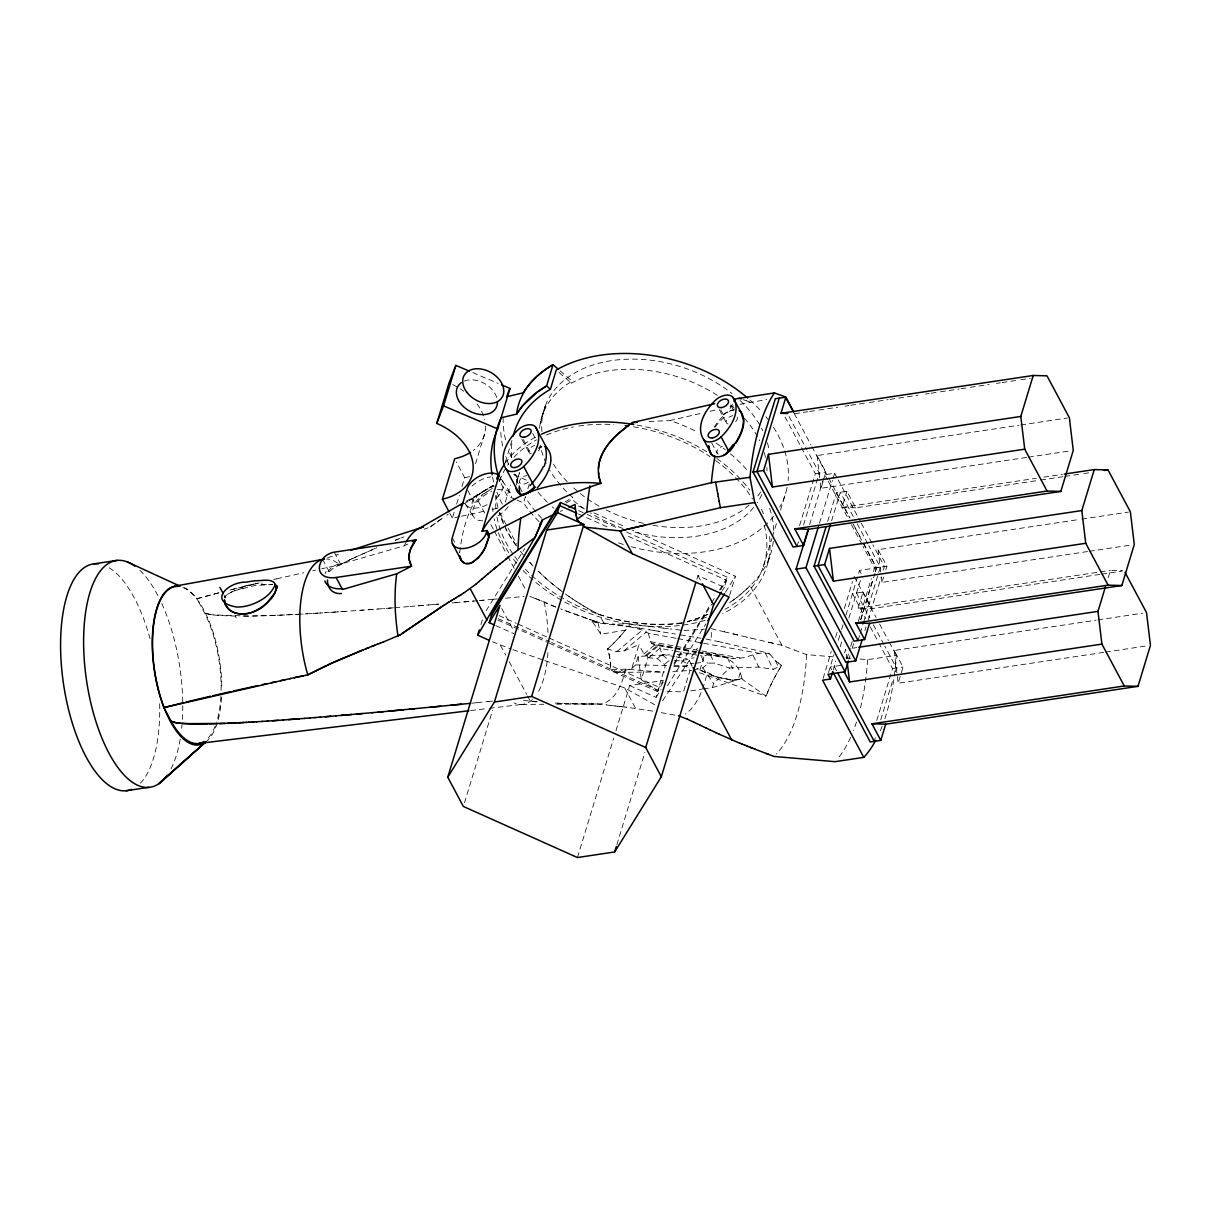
<?xml version="1.0" encoding="UTF-8"?>
<svg xmlns="http://www.w3.org/2000/svg" width="1211" height="1211" viewBox="0 0 1211 1211"><rect width="100%" height="100%" fill="white"/><g stroke="black" fill="none" stroke-linecap="round" stroke-linejoin="round"><path stroke-width="0.75" stroke-dasharray="5 3.75" d="M459.771 552.625L459.832 551.913A132.075 54.298 81.5 0 1 474.303 502.686L467.037 489.077M543.103 413.223L540.242 423.184L545.222 406.109L542.119 416.024M459.711 516.582L452.354 518.202L454.488 511.163M456.638 504.124L459.302 495.329M461.981 486.534L464.646 477.74L456.38 461.875M475.514 463.798L484.612 433.886M505.275 502.156L510.436 485.172M480.918 624.558L483.068 617.489M539.062 521.653A144.185 99.423 16.9 0 1 523.53 502.974L525.695 495.889M527.845 488.82L529.994 481.736M717.396 395.376A116.801 80.547 16.9 0 0 571.456 383.221L572.076 381.193L559.845 370.596M464.479 802.848L492.514 710.524M566.158 502.959L572.182 499.492L572.788 497.479A116.801 80.547 16.9 0 1 549.658 470.004M615.99 672.453L631.703 668.654L638.969 644.721L624.013 650.837L616.702 651.685L607.544 649.02A68.331 48.319 34.6 0 1 610.435 669.789L615.99 672.453L664.551 671.878M631.703 668.654L635.578 664.915L638.152 656.423L669.759 654.818M577.45 857.539L613.735 738.059M615.945 730.808L629.69 685.562L663.189 680.537M648.036 657.618L657.27 658.648L664.476 664.461L665.157 666.565L657.77 690.875L641.33 679.674L648.036 657.618L646.916 655.499L643.904 654.016L638.969 644.721M629.69 685.562L656.105 697.385L659.178 687.273L663.144 680.885M696.855 579.161L697.945 575.543L724.375 587.365L727.448 577.253L626.526 532.068M616.868 844.718L644.918 752.379M699.913 670.016L705.074 653.017A29.2 20.133 16.9 0 1 740.299 672.62L742.116 679.144L731.853 680.022L717.018 677.025A17.605 3.043 19.2 0 1 709.434 674.376L696.885 668.381M729.612 595.343L735.425 576.239L631.96 529.918M703.364 688.968L712.401 687.606L713.627 683.579L729.552 668.003L758.707 667.064L773.102 669.365L781.564 665.505L778.522 663.113M763.263 566.824L771.876 538.532M772.421 536.761L776.72 522.607M780.49 510.225L785.863 492.544M740.299 672.62L738.105 679.855A56.054 9.688 19.3 0 1 734.244 680.143M799.593 525.559L815.351 473.683L785.106 417.053M797.02 546.433L798.654 541.075M803.544 524.968L819.302 473.092L807.737 451.431M809.629 524.605L823.692 478.3M1026.55 457.44L820.967 488.29L825.887 472.108L817.047 455.563L1018.89 425.273M819.499 523.122L832.487 480.373M833.017 478.602L834.651 473.259L824.767 474.742L827.446 479.723M827.658 521.457L836.347 492.832L846.883 491.257L855.708 507.803L1038.871 480.313M831.594 520.866L840.298 492.241L853.634 517.233M855.708 507.803L841.963 507.439L846.883 491.257M823.117 678.417L831.276 651.533M835.635 637.213L837.27 631.839M844.339 608.543L852.499 581.674M828.506 672.514L833.94 654.606M838.3 640.271L841.024 631.325M841.569 629.523L843.265 624.059M845.914 615.203L859.522 570.411L886.906 566.218L878.066 549.673L1079.909 519.383M833.198 670.061L835.802 661.039M840.267 646.78L841.781 641.361M848.85 618.11L860.4 580.493M844.582 652.835L845.672 649.232L846.761 658.33M1099.876 574.408L871.875 608.618L858.115 608.255L863.034 592.073L852.499 593.647L865.85 618.639M846.958 658.769L850.198 648.082M850.743 646.311L852.362 640.967M858.311 621.364L871.299 578.631M873.464 571.501L874.539 567.944L862.989 546.312M860.612 619.669L873.116 578.525M875.281 571.365L876.37 567.792L853.24 524.484M848.881 659.208L849.971 655.62M852.15 648.46L853.77 643.086M860.854 619.79L874.993 573.227M875.538 571.425L876.628 567.853L862.444 541.272M858.039 640.543L859.674 635.185M860.219 633.383L862.928 624.452M863.473 622.651L880.321 567.202L868.756 545.54M864.942 630.568L866.016 627.01M868.181 619.896L881.169 577.147M883.334 570.018L884.408 566.46L872.859 544.829M1087.569 551.55L881.986 582.4L883.621 576.996M885.801 569.806L886.906 566.218M876.779 720.484L892.537 668.608L879.186 643.631M874.206 741.359L875.281 737.787M880.715 719.894L893.218 678.75M895.398 671.59L896.473 668.018L884.923 646.371M1103.721 652.366L898.138 683.216L903.058 667.034L894.233 650.489L1096.076 620.199M1108.262 577.526L1110.426 570.396L1122.461 570.714M499.31 481.721L501.505 474.53M505.35 461.966L511.95 440.41M767.971 562.585L770.135 555.516M781.564 665.505L780.384 667.443A166.24 85.739 -38.1 0 0 766.033 696.219A167.3 86.284 -38.1 0 1 781.625 665.505M486.126 610.753L524.726 548.522M674.012 663.356L710.63 604.35M711.614 602.76L714.581 597.977M719.531 590.014L727.448 577.253M663.204 682.338L658.254 690.3L551.565 642.541M674.088 664.794L711.69 604.198M720.59 589.848L726.524 580.281L624.997 534.838M656.105 697.385L661.024 689.468M722.407 590.529L724.375 587.365M667.412 685.85L705.846 623.892M725.556 592.118L735.425 576.239M662.644 700.715L697.415 648.127M675.935 638.273L648.309 633.277L642.36 630.068L629.478 626.617L625.3 630.144A139.87 132.65 -54.3 0 1 607.498 648.975A140.128 132.892 -54.3 0 0 625.345 630.174L600.777 634.276A98.575 69.723 34.6 0 0 592.058 621.379L614.507 624.437M616.702 651.685L642.36 630.068M624.013 650.837L646.568 631.824M643.904 654.016L654.757 644.873L696.325 652.547M645.614 655.408L657.8 645.145L672.907 647.703M646.916 655.499L658.754 645.539L659.541 645.887L662.023 654.651L669.183 660.495L664.476 664.461M649.217 657.255L659.738 648.369L672.695 650.716M657.27 658.648L662.023 654.651M673.846 666.489L686.016 666.383L688.802 664.022L693.918 663.401M693.6 669.91L702.804 667.882L708.42 663.144L714.339 663.113L729.552 668.003M481.176 495.602L481.433 495.39A16.999 3.618 -34.4 0 1 484.052 493.407L484.158 493.331M435.339 523.213L430.117 527.042L424.228 529.207M438.034 521.29L443.529 517.445M441.152 519.08L430.117 527.042A102.118 41.976 81.5 0 0 426.756 526.724M769.969 654.228C758.525 649.626 745.931 659.995 733.639 658.284C722.785 658.799 711.992 651.942 701.502 656.665L704.151 662.16L708.42 663.144M446.798 515.205L448.206 514.236M479.374 494.012L481.917 492.347M480.676 493.149L466.78 502.096M464.07 503.821L468.445 501.036M481.811 492.423L488.23 488.457M469.913 500.113L471.397 499.189M483.038 491.636L489.516 487.7M472.865 498.266L475.817 496.419L484.672 513.025M489.395 487.761L490.818 486.943M466.114 501.293L492.771 485.883M490.712 487.004L493.422 485.46M564.931 501.99L572.788 497.479M492.029 486.247L493.346 485.49M334.221 552.171L340.594 564.114L404.277 545.828L408.652 543.603M350.191 559.603L339.776 564.841L321.702 568.761M352.901 558.316L339.776 564.841A85.103 34.983 81.5 0 0 326.516 558.982M351.826 558.831L376.803 547.75M560.375 511.375L562.525 510.361M354.551 557.544L375.274 548.386M395.119 540.303L401.053 537.987M395.316 540.242L398.177 539.107M400.902 538.047L403.944 536.867M234.238 590.771L255.188 585.413L272.611 584.55A19.376 10.96 -31.5 0 0 271.067 584.308M674.406 660.646L681.384 660.828L694.16 657.724M327.666 557.771L338.429 554.305M712.401 687.606L742.388 678.266M243.108 587.94L232.24 591.573L225.806 595.524A3.996 2.407 -27 0 0 224.974 596.887L224.746 597.75L226.169 595.161A18.665 10.536 -27.4 0 1 234.238 591.165M218.555 592.906L196.939 598.703A80.531 33.106 81.5 0 0 184.375 587.668M218.873 592.83L196.939 598.703L204.402 612.675A78.564 32.303 81.5 0 1 221.113 690.997M229.923 590.029L256.611 583.535M232.103 589.469L259.124 582.945M681.324 623.241L680.279 623.498A141.975 97.909 16.9 0 1 599.294 614.613A141.732 79.305 31.8 0 1 568.156 595.857M700.109 413.587L670.122 420.505A141.975 97.909 16.9 0 1 697.506 432.145M710.1 411.286L715.095 410.12M730.097 406.669L733.427 405.897M740.088 404.368L766.76 399.554M273.731 579.539L276.729 578.843M276.714 578.843L303.689 572.742M312.695 570.744L315.708 570.078M464.646 477.74L470.171 476.529M461.542 516.189L485.444 510.951M492.801 509.331L498.311 508.136M794.688 413.693L807.767 411.725M809.644 411.452L817.122 410.317M818.984 410.045L837.679 407.244M845.157 406.124L848.881 405.549M850.758 405.276L867.576 402.748M869.453 402.476L888.132 399.66M890.009 399.388L918.044 395.18M925.522 394.059L929.246 393.499M931.123 393.212L938.601 392.092M940.463 391.819L959.157 389.003M961.019 388.731L968.497 387.611M970.374 387.323L989.054 384.523M996.532 383.403L1000.271 382.843M1002.148 382.555L1018.966 380.042M1020.828 379.754L1030.183 378.347M1020.767 425L1067.481 417.977M815.351 473.683L825.887 472.108M1028.411 457.168L1069.54 450.992M841.963 507.439L1036.328 478.269M1043.806 477.149L1062.501 474.349M1040.733 480.025L1063.167 476.665M1065.029 476.392L1081.847 473.864M1083.724 473.577L1089.325 472.744M1081.786 519.095L1128.501 512.086M874.539 567.944L884.408 566.46M1089.431 551.277L1130.559 545.101M858.115 608.255L1110.426 570.396M1101.753 574.12L1122.309 571.032M853.149 648.112L856.888 647.552M1097.938 619.926L1142.79 613.19M860.007 659.026L867.621 659.647L896.337 655.333A200.738 82.515 81.5 0 1 883.863 721.68M840.752 665.414L830.231 667.004L832.002 670.334M690.709 690.86L701.563 689.226M892.537 668.608L903.058 667.034M1105.598 652.093L1146.711 645.917M695.614 663.204L704.151 662.16M470.625 710.569L487.549 708.526M489.32 708.314L522.985 704.272M487.533 701.623L492.741 701.093M477.119 702.668L487.957 701.578M471.912 703.182L477.603 702.622M261.364 584.61L271.022 584.368M505.623 598.173L524.121 596.463M493.937 599.233L497.282 598.93M479.238 600.565L496.056 599.051M477.543 600.717L453.822 602.806M480.57 600.444L483.916 600.141M463.858 601.928L473.879 601.034M452.036 602.957L458.863 602.367M433.735 604.516L438.76 604.092M428.164 604.985L438.397 604.122M417.977 605.833L428.709 604.94M423.683 605.364L407.819 606.666M408.591 606.605L377.756 609.027M393.499 607.801L383.418 608.588M367.932 609.769L378.377 608.982M373.336 609.36L337.718 611.903M360.727 610.299L363.255 610.102M340.518 611.706L345.574 611.373M684.048 630.568L704.499 629.16M337.99 611.888L302.493 614.068M335.462 612.055L325.335 612.705M320.264 613.023L322.792 612.872M317.721 613.175L310.107 613.629M305.021 613.916L307.564 613.78M672.922 671.409L691.769 670.394M301.721 614.098L286.704 614.87M299.95 614.204L276.486 615.309M677.191 654.44L695.78 653.486M284.661 614.961L268.812 615.612M660.373 672.105L625.739 669.093L610.344 669.759A68.255 48.273 34.6 0 0 607.483 649.02M274.458 615.4L250.844 616.066M266.783 615.672L251.373 616.051M649.701 626.435L629.099 623.786L612.403 624.149M248.8 616.096L212.909 614.855A38.979 26.793 17.2 0 1 209.412 614.28L208.913 614.174M248.255 616.096L239.611 616.142M597.341 704L606.242 704.878M625.739 669.093A99.09 40.735 81.5 0 1 599.536 703.969L577.677 703.939M521.956 704.378L543.83 704.272M556.591 704.212L599.536 703.969M592.966 704.03L588.591 704.03M655.181 645.145L657.8 645.145M586.412 704.03L553.745 703.046M235.857 616.127L219.509 615.521M635.578 664.915L666.716 665.475M674.043 665.611L692.359 665.959M575.497 703.894L568.958 703.727M733.654 680.113L732.458 680.067M564.598 703.576L566.778 703.652M666.943 691.254L683.473 691.95L689.922 670.712L686.016 666.383M562.434 703.485L555.91 703.167M537.215 701.684L523.334 700.488M833.319 656.846L806.632 654.636L794.234 649.974M846.02 657.891L851.106 658.3M218.858 615.476L218.192 615.415A86.541 59.475 17.2 0 1 214.892 615.097L214.241 615.021A45.473 31.274 17.3 0 1 210.623 614.492A27.747 19.058 17.2 0 1 208.05 613.977L204.402 612.675A13.684 9.4 17.2 0 0 208.913 614.113M652.638 711.114L626.299 707.179M624.028 706.952L626.42 707.194M624.165 706.967L619.517 706.467M621.924 706.724L617.277 706.225M615.037 705.968L617.443 706.24M592.073 621.379L598.067 623.014L629.478 626.617M680.597 630.159L670.258 628.933M615.203 705.983L608.361 705.15M663.386 628.115L670.319 628.948M663.446 628.115L649.641 626.42M610.722 705.453L606.151 704.878M639.469 628.115L614.492 624.437M706.013 639.045L718.38 641.558M680.37 634.882L700.927 638.227M654.636 630.643L675.344 634.049M639.317 628.1L649.732 629.826M649.505 629.796L659.98 631.521M661.236 712.658L675.587 715.217M677.766 638.606L758.797 653.259M648.309 633.277L650.564 641.709L674.315 645.993M676.132 646.326L740.057 657.891M650.564 641.709L651.745 643.48L696.416 651.563M698.278 651.896L733.639 658.284M674.724 648.036L696.476 651.972M698.293 652.305L714.611 655.257M698.157 652.88L723.164 657.437M674.557 651.064L702.335 656.09M662.008 654.318L674.406 656.559M676.177 656.877L686.804 658.799M725.51 643.208L769.197 653.289M773.118 643.268L746.581 637.077M768.652 642.224L781.912 645.312L794.265 649.989M718.29 641.527L725.631 643.238M733.079 633.883L750.865 638.076M724.284 631.794L737.756 634.988M724.526 631.854L711.311 628.691M592.542 620.486L597.613 622.136L562.04 609.451M589.167 619.351L590.862 619.926M699.383 672.726L766.109 696.204L742.116 679.144M587.486 618.776L563.993 610.223M492.377 641.754L511.163 649.051M512.934 649.656L543.088 659.98M544.859 660.585L624.664 687.909L655.287 705.044M746.581 400.856L750.093 402.067M743.115 399.66L746.627 400.871M555.804 606.908L537.533 599.4M541.332 600.823L542.286 601.171M540.197 600.399L529.949 596.402M536.337 598.945L532.598 597.477M560.663 608.906L562.328 609.557M472.774 372.61L498.16 383.418M681.384 660.828L688.802 664.022M513.661 474.545L528.359 481.009M515.371 499.386L507.212 495.799A156.219 107.718 16.9 0 1 499.749 479.541M517.006 500.098L523.53 502.974M578.51 505.986L583.687 508.302M594.026 512.934L625.073 526.83M578.631 510.633L585.473 513.691M587.184 514.448L617.973 528.238M578.54 514.039L607.786 527.133M499.144 615.627L516.355 623.332M518.081 624.089L547.327 637.198M549.052 637.97L659.178 687.273M498.236 618.654L549.855 641.769M497.857 620.077L547.584 642.345M549.294 643.117L660.767 693.025M495.799 625.618L513.964 633.747M651.745 643.48L654.757 644.873M778.537 663.113L775.888 661.009M769.954 654.228L775.888 661.009M559.013 372.428L571.456 383.221M516.053 545.253L507.015 531.235L499.477 512.662M702.804 667.882L713.627 683.579M502.58 481.009L510.754 493.694M465.221 503.806L473.395 516.491M834.651 473.259L837.316 478.254M838.194 479.919L860.415 521.517M861.309 523.182L871.965 543.164M857.191 523.894L867.863 543.875M794.159 413.39L811.007 444.937M811.885 446.602L827.855 476.498M828.733 478.163L850.016 518.02M853.573 524.666L861.551 539.606M836.347 492.832L849.683 517.824M828.324 481.388L847.882 518.005M851.439 524.666L862.096 544.647M789.057 416.463L806.844 449.765M859.522 570.411L861.188 573.545M863.034 592.073L871.875 608.618M854.133 576.3L876.113 617.474M879.625 624.059L888.42 640.513M889.298 642.163L896.337 655.333M856.449 593.057L869.801 618.049M873.358 624.709L884.03 644.691M870.3 626.965L878.293 641.966M730.975 405.382L733.624 410.347M720.757 409.923L723.361 414.813M719.304 409.56L726.373 422.79M834.182 666.398L836.846 671.409M711.856 443.226L717.154 453.141M781.912 645.312L750.048 585.624A141.975 97.909 16.9 0 0 773.36 541.135M697.945 575.543L701.426 582.037M689.498 660.888L692.132 665.838M532.658 433.356L536.201 439.971M523.364 439.608L531.235 454.337M521.88 439.184L528.95 452.414M603.517 622.545L599.294 614.613A141.626 79.26 31.8 0 1 537.412 570.351M515.311 474.5L519.731 482.765M624.664 687.909L635.412 708.041M499.81 512.631L516.613 544.117M490.879 524.635L493.543 529.616M494.421 531.281L506.834 554.517M507.727 556.182L514.811 569.458M518.353 576.103L525.453 589.379M501.732 608.497L513.01 629.614M452.263 537.745L454.791 542.467M500.521 645.418L505.759 655.196M509.241 661.721L526.649 694.342M527.527 695.977L530.13 700.866M322.535 559.225L329.165 571.637A23.145 15.91 -49 0 0 328.544 573.847M223.868 594.813L225.534 597.931M235.146 615.945L236.16 617.852M449.871 513.449L452.354 518.202M775.509 660.706L778.718 667.397M765.201 652.865L773.102 669.365M753.181 655.529L758.707 667.064M727.402 657.679L732.594 668.487M710.463 655.015L714.339 663.113M598.067 623.014L600.777 634.276M638.152 656.423L641.33 679.674M894.233 650.489L898.138 683.216M878.066 549.673L881.108 575.119M881.336 576.951L881.986 582.4M817.047 455.563L820.089 481.024M820.316 482.841L820.967 488.29M629.099 623.786A99.09 40.735 81.5 0 1 629.205 626.405M536.503 701.941A259.699 195.259 4.4 0 1 530.085 701.199M532.371 699.595A87.949 36.163 81.5 0 1 514.009 702.88M544.193 601.852A87.949 36.163 81.5 0 1 548.008 632.52M547.932 652.638A87.949 36.163 81.5 0 1 536.715 694.448M555.667 607.12A226.639 127.064 31.8 0 1 544.148 602.109M711.311 632.46A123.991 50.968 81.5 0 1 711.129 639.877M706.452 675.874A123.991 50.968 81.5 0 1 685.365 714.036M806.632 654.636A183.572 75.46 81.5 0 1 776.402 754.044M497.963 507.53A138.902 77.746 31.8 0 1 495.904 495.329M533.143 566.006A141.626 79.26 31.8 0 1 528.132 560.557M523.47 555.107A141.626 79.26 31.8 0 1 520.003 550.763A141.732 79.305 31.8 0 0 521.88 553.109M560.239 590.075A141.732 79.305 31.8 0 1 538.395 571.274M531.841 564.598A141.732 79.305 31.8 0 1 529.752 562.343M729.945 602.336A145.789 109.414 4.4 0 0 750.063 585.64A145.744 109.384 4.4 0 1 729.855 602.412M707.814 614.34A145.789 109.414 4.4 0 1 688.045 621.425M682.883 622.832A145.789 109.414 4.4 0 1 680.264 623.483M404.277 545.828A102.118 41.976 81.5 0 1 406.487 541.453M459.484 552.488A19.225 12.897 -52.3 0 1 459.529 552.004M472.169 503.852A18.059 5.783 -29.7 0 1 478.527 494.693A18.059 5.783 -29.7 0 1 494.376 486.095M475.378 502.232A18.619 4.617 -33.7 0 1 482.25 495.677M328.03 571.683A11.61 6.388 -28.7 0 1 340.806 563.615M329.437 571.622A11.61 4.632 -30.4 0 1 340.291 564.795M325.093 573.726A23.115 14.547 -22.3 0 1 326.122 571.456M139.795 570.245A114.606 47.108 81.5 0 1 158.868 597.432M161.79 603.547A114.606 47.108 81.5 0 1 181.559 729.325M180.182 739.21A114.606 47.108 81.5 0 1 171.023 768.834M109.141 567.792A114.606 47.108 81.5 0 1 150.043 638.621M159.67 703.636A114.606 47.108 81.5 0 1 140.491 783.154M182.967 587.532A80.047 32.909 81.5 0 1 221.78 689.089M221.522 697.415A80.047 32.909 81.5 0 1 207.323 740.678M220.917 696.234A78.564 32.303 81.5 0 1 216.602 722.165M215.21 726.116A78.564 32.303 81.5 0 1 206.052 740.072M516.537 485.036A47.365 18.77 -48.1 0 1 519.655 472.668A47.35 19.24 -48.8 0 0 516.673 484.96M538.607 448.237A12.292 5.601 -46.5 0 1 541.892 446.738M769.56 536.624A141.975 97.909 16.9 0 1 722.634 613.614M705.044 620.365A141.975 97.909 16.9 0 1 522.047 569.382M516.673 563.282A141.975 97.909 16.9 0 1 512.737 558.271M508.771 552.64A141.975 97.909 16.9 0 1 494.133 518.747M492.968 511.496A141.975 97.909 16.9 0 1 492.635 507.787M505.275 463.056A141.975 97.909 16.9 0 1 536.624 436.581M637.077 425.091A141.975 97.909 16.9 0 1 707.179 452.006M716.897 458.5A141.975 97.909 16.9 0 1 749.851 490.304M761.431 509.316A141.975 97.909 16.9 0 1 764.005 515.205M764.217 525.286A138.69 95.639 16.9 0 1 724.935 609.315M706.391 617.186A138.69 95.639 16.9 0 1 687.364 621.909M681.899 622.757A138.69 95.639 16.9 0 1 523.576 567.263M517.884 560.587A138.69 95.639 16.9 0 1 496.919 516.87M495.889 508.787A138.69 95.639 16.9 0 1 496.132 495.829M499.659 480.737A138.69 95.639 16.9 0 1 508.787 463.646M514.024 457.258A138.69 95.639 16.9 0 1 536.503 439.85M546.464 435.006A138.69 95.639 16.9 0 1 573.409 426.968M578.843 426.045A138.69 95.639 16.9 0 1 613.81 424.592M633.565 426.802A138.69 95.639 16.9 0 1 710.07 456.668M715.595 460.513A138.69 95.639 16.9 0 1 752.606 499.099M538.759 448.04A12.246 6.07 -42.2 0 1 541.847 446.92M732.383 404.171A200.738 82.515 81.5 0 0 728.613 411.468A11.641 5.571 -22.7 0 1 734.29 410.151M723.134 414.737A11.565 5.601 -27.2 0 1 728.553 411.286A11.641 5.767 -25.8 0 1 734.275 409.757M723.557 414.858A11.58 5.238 -27.7 0 1 728.659 411.649M714.233 427.18A50.801 32.954 -25.1 0 1 724.148 415.222M715.02 427.195A50.786 30.32 -22.5 0 1 725.707 416.039M867.621 659.647A200.738 82.515 81.5 0 1 859.992 709.888M856.525 721.953A200.738 82.515 81.5 0 1 853.513 730.43M850.637 737.317A200.738 82.515 81.5 0 1 838.496 757.723M882.213 726.116A200.738 82.515 81.5 0 1 879.337 733.018M516.431 546.01A141.975 97.909 16.9 0 1 505.714 528.723M503.352 523.667A141.975 97.909 16.9 0 1 499.643 513.509M716.064 443.105A141.975 97.909 16.9 0 1 725.344 449.781M730.354 453.807A141.975 97.909 16.9 0 1 747.581 470.625M769.681 508.363A141.975 97.909 16.9 0 1 773.799 533.869M707.754 614.371A145.744 109.384 4.4 0 1 687.273 621.652M649.081 421.519A146.349 30.986 -5.9 0 1 669.88 420.686M787.105 487.352A138.69 95.639 16.9 0 1 779.763 507.152M773.587 516.325A138.69 95.639 16.9 0 1 631.309 546.782M623.332 544.45A138.69 95.639 16.9 0 1 617.005 542.361M749.927 400.024A138.69 95.639 16.9 0 1 761.583 411.664M765.852 416.69A138.69 95.639 16.9 0 1 767.956 419.384M773.511 427.316A138.69 95.639 16.9 0 1 788.089 480.525M541.711 518.293A138.69 95.639 16.9 0 1 525.423 497.509M522.047 491.681A138.69 95.639 16.9 0 1 514.66 473.91M511.587 457.501A138.69 95.639 16.9 0 1 512.147 441.621M488.154 490.97A18.437 2.301 -33.7 0 1 492.832 488.139M486.701 492.09A17.423 2.467 -34.2 0 1 488.018 491.212M484.476 493.467A16.909 2.8 -34.5 0 1 486.671 491.954M244.334 586.094A79.835 41.007 -26.5 0 1 262.257 583.066M705.105 672.393A26.748 4.496 19.5 0 1 700.412 670.092M711.326 674.164A20.315 2.634 20.6 0 1 707.269 672.468M711.22 674.875A17.287 2.982 19.2 0 1 710.297 674.527M712.598 675.39A14.396 2.301 19.3 0 1 711.387 674.951M712.477 675.602A19.421 3.512 19.2 0 0 713.506 675.965A18.332 3.103 19.2 0 0 716.685 676.858M717.351 677.146A16.364 3.043 19.4 0 1 716.761 676.979M722.604 678.372A20.148 3.27 19 0 1 717.154 676.904M728.235 679.265A26.869 4.329 18.8 0 1 722.15 678.069M732.655 680.158A37.632 6.539 19.3 0 1 729.37 679.855M528.374 482.069A6.131 3.663 -28.1 0 1 519.504 482.19A6.131 3.663 -28.1 0 1 526.906 475.545M539.652 446.465A6.131 3.663 -28.1 0 1 537.245 451.991M531.326 453.792A6.131 3.663 -28.1 0 1 528.919 450.023A6.131 3.663 -28.1 0 1 534.596 445.481M737.211 417.084A6.131 3.663 -28.1 0 1 735.652 421.534M728.083 424.032A6.131 3.663 -28.1 0 1 726.645 419.763A6.131 3.663 -28.1 0 1 732.852 415.661M718.274 454.17A6.131 3.663 -28.1 0 1 717.321 450.325A6.131 3.663 -28.1 0 1 722.256 446.375M497.373 489.774A21.904 12.307 -32.8 0 1 511.632 496.904M508.196 506.622A21.904 12.307 -32.8 0 1 496.677 516.688M482.795 520.836A21.904 12.307 -32.8 0 1 473.047 509.256A21.904 12.307 -32.8 0 1 491.711 491.469M464.282 381.041A21.904 15.667 29.7 0 1 497.01 398.51M485.475 426.136A58.4 40.266 16.9 0 1 473.289 450.431M452.672 384.568A58.4 40.266 16.9 0 1 463.692 391.153M476.952 403.899A58.4 40.266 16.9 0 1 484.703 419.96M502.247 503.988A156.219 107.718 16.9 0 1 496.919 492.135M493.694 482.039A156.219 107.718 16.9 0 1 492.453 476.634M500.612 478.723A21.904 12.307 -32.8 0 1 493.8 500.431M487.11 504.745A21.904 12.307 -32.8 0 1 464.721 502.626M472.033 486.08A21.904 12.307 -32.8 0 1 490.561 476.862M511.678 457.622A156.219 107.718 16.9 0 1 508.665 450.189M505.562 439.881A156.219 107.718 16.9 0 1 503.17 418.461M508.787 464.752A156.219 107.718 16.9 0 1 505.547 456.411M502.656 446.057A156.219 107.718 16.9 0 1 500.703 429.466M553.942 508.317A144.185 99.423 16.9 0 1 552.201 506.773M547.433 502.323A144.185 99.423 16.9 0 1 537.896 492.105M761.795 494.633A116.801 80.547 16.9 0 1 757.253 502.671M753.651 507.47A116.801 80.547 16.9 0 1 631.733 531.22M622.969 528.435A116.801 80.547 16.9 0 1 590.302 512.874M584.413 508.998A116.801 80.547 16.9 0 1 572.182 499.492M730.596 405.034A116.801 80.547 16.9 0 1 734.335 408.228M744.387 418.249A116.801 80.547 16.9 0 1 759.645 440.713M764.247 452.566A116.801 80.547 16.9 0 1 765.488 457.38M766.881 467.613A116.801 80.547 16.9 0 1 766.972 470.928M546.206 463.419A116.801 80.547 16.9 0 1 540.273 445.239M539.516 428.285A116.801 80.547 16.9 0 1 572.076 381.193M760.75 491.923A116.801 80.547 16.9 0 1 756.527 497.6M749.125 505.108A116.801 80.547 16.9 0 1 652.835 525.241M643.435 523.334A116.801 80.547 16.9 0 1 606.166 509.922M599.021 506.122A116.801 80.547 16.9 0 1 571.592 486.065M567.232 481.751A116.801 80.547 16.9 0 1 551.383 460.619M541.953 431.585A116.801 80.547 16.9 0 1 605.727 361.665A116.801 80.547 16.9 0 1 732.004 393.56M740.072 400.553A116.801 80.547 16.9 0 1 762.703 430.571M767.426 442.832A116.801 80.547 16.9 0 1 769.242 450.916"/><path stroke-width="1.5" d="M623.559 429.239C607.195 441.379 592.255 462.299 600.913 483.371A141.975 97.909 16.9 0 0 482.175 531.266L499.129 475.439A18.982 11.323 -28.1 0 0 481.342 475.317A18.982 11.323 -28.1 0 0 467.037 489.077L452.263 537.745A18.982 11.323 -28.1 0 0 465.372 548.326A18.982 11.323 -28.1 0 0 486.489 532.613L487.11 530.539L482.175 531.266M224.459 599.929C227.259 620.153 256.142 615.733 266.284 603.517M598.476 468.566C598.764 454.685 608.104 443.15 617.852 434.174M488.639 537.896L489.138 534.308L487.11 530.539M275.2 584.444C272.611 577.814 261.531 581.023 255.778 580.705A82.666 49.288 -28.1 0 0 246.196 582.143C227.865 581.552 207.263 601.988 236.312 606.983A32.273 19.24 -28.1 0 0 250.798 604.804C260.865 601.277 271.355 594.919 275.2 584.444C279.605 595.645 262.06 608.134 252.675 612.055C243.456 615.824 229.999 614.582 225.322 604.592M600.308 481.373L600.913 483.371C561.934 495.42 525.756 516.158 489.138 534.308A145.517 59.823 81.5 0 0 488.79 536.912L485.429 547.539L478.572 557.726M488.517 538.532L483.84 550.551M274.821 592.875L277.092 587.471L275.442 585.307M449.054 511.859L442.424 499.174A58.4 40.266 16.9 0 0 473.107 465.069A58.4 40.266 16.9 0 0 436.793 423.381L449.084 382.903L455.851 365.389L469.384 371.156M436.793 423.381L443.559 405.867L455.851 365.389M442.424 499.174L454.715 458.712A58.4 40.266 16.9 0 0 470.595 452.324M492.135 474.848A156.219 107.718 16.9 0 1 497.706 428.921L509.998 388.459L501.536 384.856M513.252 436.005A138.69 95.639 16.9 0 1 550.415 389.246L556.258 370.036A138.69 95.639 16.9 0 1 747.671 398.041M489.108 640.301L477.694 635.185L479.299 629.871M494.149 624.876L489.199 622.651L492.271 612.539L560.526 502.52L575.21 509.089M721.423 592.118L713.567 604.789L661.327 776.766L614.673 851.954L577.45 857.539L463.374 806.465L447.767 777.22L500.007 605.243L489.199 622.651M447.767 777.22L494.421 702.032L546.661 530.055L557.454 512.647L560.526 502.52M494.421 702.032L531.644 696.446L583.884 524.469L557.454 512.647M661.327 776.766L645.72 747.52L695.75 582.779M614.673 851.954L616.323 846.519M785.863 397.147L780.944 413.329L1033.24 375.471L1047 375.834L1069.358 417.704L1073.264 450.431L1060.821 491.409L808.524 529.268L803.604 545.45L793.069 547.024L753.045 472.078L775.328 398.722L785.863 397.147L793.81 412.028M779.278 398.131L756.996 471.473L797.02 546.433M1060.821 491.409L1047.076 491.045L1024.718 449.175L772.406 487.034L763.581 470.489L768.501 454.307L1020.797 416.448L1033.24 375.471M862.232 639.484L855.738 660.858L845.868 662.326L796.111 569.125L808.009 529.949M855.738 660.858L805.981 567.641L818.424 526.679M1064.363 474.061L1094.26 469.58L1108.02 469.944L1130.378 511.814L1134.283 544.541L1121.84 585.519L869.543 623.377L864.624 639.559L854.088 641.134L814.064 566.173L826.023 526.815M830.519 524.439L818.015 565.582L858.039 640.543M1121.84 585.519L1108.095 585.155L1085.737 543.285L833.425 581.144L824.6 564.598L829.52 548.416L1081.817 510.558L1094.26 469.58M766.033 753.424L773.965 756.451L835.075 761.674L863.776 757.359L822.572 680.204L830.474 679.023L832.653 671.848M830.474 679.023L827.961 674.315L845.066 671.742L848.336 660.994M832.896 671.999L870.255 741.965L880.775 740.375L885.695 724.193L1138.007 686.334L1150.45 645.357L1146.529 612.63L1125.034 572.364M1138.007 686.334L1124.262 685.971L1101.904 644.101L1097.983 611.373L1105.552 586.427M497.07 478.708L497.539 477.755M477.694 635.185L534.944 537.593A116.801 15.289 -65.9 0 0 542.558 519.807L556.061 513.419M274.519 593.39L266.783 603.048M483.522 551.096L481.766 553.79M539.576 524.605L542.543 519.807A116.71 15.274 -65.9 0 1 534.929 537.593L511.814 554.532M491.348 615.582L559.618 505.562L576.814 513.267M707.814 620.713L724.572 593.708M700.382 643.344L729.083 597.084L632.278 553.73L584.746 527.148L576.951 519.458L576.451 516.582M734.653 443.453L733.699 444.861M498.342 476.347L499.129 475.439L498.326 476.377M481.388 554.305L473.198 562.116L469.096 563.675L465.554 563.584L470.61 563.282M478.163 558.15L470.988 563.145M162.955 780.278L206.264 741.389L158.656 783.82L205.507 742.161M618.654 433.447L629.448 424.713M463.283 593.345L476.165 583.99M476.059 584.08L479.072 581.477M478.905 581.613L481.978 578.964M481.796 579.13L484.9 576.481M484.703 576.648L487.851 573.999M487.639 574.181L490.803 571.516M490.591 571.713L496.767 566.612M493.558 569.246L499.765 564.159M499.583 564.311L502.777 561.737M502.61 561.859L508.832 556.893M505.668 559.421L511.875 554.471M624.452 428.527L626.435 426.968M576.951 519.458L586.73 512.071L711.372 482.705L750.003 477.285A200.738 82.515 81.5 0 1 774.374 392.924L785.288 396.784L793.266 411.725M383.372 641.951L400.205 634.852M627.48 426.166L628.464 425.439M400.039 634.973L442.469 606.166M402.007 633.504L444.77 604.713M629.432 424.713L632.505 422.518L714.672 403.687M461.149 505.698L462.602 504.76M444.18 605.076L447.086 603.275M446.556 603.593L449.387 601.837M448.933 602.109L451.718 600.399M451.325 600.641L454.034 598.961M453.716 599.157L456.365 597.538M456.108 597.704L458.697 596.115M458.5 596.236L461.043 594.692M460.891 594.783L463.389 593.284M419.127 528.435L463.313 502.898M396.724 573.787L411.543 566.173C406.351 557.635 410.075 547.024 415.948 539.909L334.221 552.171A11.686 6.963 -28.1 0 0 322.535 559.225A23.372 13.942 -28.1 0 0 336.083 577.496L342.501 589.5L396.724 573.787A102.118 41.976 81.5 0 0 398.086 636.456M412.3 541.756L415.948 539.909L410.711 548.765A37.783 22.525 -28.1 0 0 409.288 553.775L409.333 560.133L411.543 566.173L336.083 577.496M569.003 507.303L575.074 504.442L575.286 507.227M326.304 665.581L307.776 674.86L289.626 678.705M327.954 664.809L363.224 649.807M365.919 648.733L374.759 645.266M368.977 647.522L334.72 661.751L307.776 674.86A85.103 34.983 81.5 0 1 323.958 559.149M371.716 646.447L377.665 644.146M377.529 644.191L380.557 643.026M380.451 643.071L383.478 641.921M350.978 550.263L422.669 527.179M183.86 702.592L163.894 707.602A80.531 33.106 81.5 0 1 153.434 624.27A80.531 33.106 81.5 0 1 179.728 586.154M186.085 702.047L210.684 696.204M507.545 396.557L523.046 392.864A144.185 99.423 16.9 0 1 553.049 364.693L558.483 369.416M645.16 525.12L620.108 530.933L595.706 528.329M845.066 671.742L754.725 502.55L720.378 507.712L620.108 530.933L632.278 553.73M212.924 695.689L230.892 691.587M233.148 691.072L257.958 685.562M262.469 684.578L266.995 683.579M271.521 682.61L276.047 681.626M280.574 680.643L285.1 679.674M290.761 678.463L163.894 707.602L171.19 721.256A78.564 32.303 81.5 0 0 204.038 741.495M294.167 677.736L303.234 675.814M774.374 392.924L735.607 398.888A200.738 82.515 81.5 0 0 733.972 401.462M174.793 586.154L324.412 559.088M94.08 563.826L117.119 560.375M753.045 472.078L763.581 470.489M546.661 530.055L583.884 524.469M1104.281 470.504L1108.02 469.944M803.604 545.45L794.764 528.904L1047.076 491.045M814.064 566.173L824.6 564.598M796.111 569.125L805.981 567.641M864.624 639.559L855.783 623.014L1108.095 585.155M858.75 647.264L1097.983 611.373M844.294 672.029L849.592 681.96L1101.904 644.101M126.216 790.738L149.241 787.286M880.775 740.375L871.95 723.83L1124.262 685.971M199.013 743.403L468.899 710.766M470.64 703.319L388.428 711.205M451.067 705.241L461.482 704.227M430.208 707.269L440.637 706.255M409.333 709.252L414.54 708.768M403.566 709.797L371.928 712.704M377.983 712.159L383.206 711.69M372.746 712.628L341.018 715.413M357.048 714.021L362.286 713.567M351.811 714.49L335.765 715.852M336.083 715.837L325.259 716.73M330.845 716.276L320.007 717.169M314.739 717.593L320.355 717.139M309.486 718.017L315.102 717.563M304.218 718.426L309.849 717.987M304.597 718.395L288.415 719.622M299.344 718.804L283.147 720M283.541 719.97L272.581 720.742M278.273 720.348L267.298 721.09M262 721.423L267.722 721.06M256.702 721.756L262.439 721.408M254.053 721.923L257.156 721.726M251.404 722.074L254.507 721.892M248.755 722.225L251.858 722.044M246.105 722.377L249.209 722.21M246.56 722.361L238.143 722.8M243.911 722.498L227.501 723.3M235.948 722.922L219.494 723.603M225.291 723.391L185.571 723.663M217.284 723.663L209.246 723.875M207.898 723.906L192.382 723.921M191.701 723.906L178.517 723.073A34.635 23.872 16.9 0 1 175.323 722.558L171.19 721.256M780.944 413.329L787.816 413.511M794.764 528.904L808.524 529.268M855.783 623.014L869.543 623.377M871.95 723.83L885.695 724.193M184.889 723.633L184.193 723.588A94.973 65.455 16.9 0 1 182.134 723.436M180.136 723.255L179.455 723.179A40.871 28.171 16.9 0 1 176.443 722.77L175.746 722.649A13.321 9.173 16.9 0 1 171.129 721.362M584.746 527.148L595.797 528.344M678.463 715.731L687.621 719.258M739.028 398.237L741.087 398.949M768.622 754.408L755.331 749.306M750.184 747.308L752.833 748.322M755.467 749.352L747.429 746.233M742.192 744.175L744.916 745.249M744.81 745.204L747.55 746.279M739.649 743.176L719.031 734.108M739.573 743.145L742.282 744.22M443.559 405.867L497.706 428.921M531.644 696.446L645.72 747.52M127.216 561.874L179.909 586.109M715.852 732.61L719.137 734.154M706.316 728.114L709.676 729.703M709.495 729.612L715.989 732.67M699.988 725.132L706.528 728.22M693.706 722.15L700.215 725.238M687.485 719.183L693.918 722.256M550.415 389.246L546.6 385.946L553.049 364.693C534.52 375.213 519.171 392.182 516.582 414.117L501.082 417.795A156.219 107.718 16.9 0 0 498.538 475.968M580.357 522.819L581.825 524.257M276.683 586.185L277.031 586.835A3.905 2.195 -32.5 0 1 277.016 587.835M714.868 456.592A11.565 7.599 -39.4 0 1 711.432 454.14L703.591 439.502A51.104 30.472 -28.1 0 1 715.534 400.16A11.686 6.963 -28.1 0 1 733.049 397.526L740.708 411.876A51.104 25.507 -35.8 0 1 743.251 417.053A49.878 24.477 -39.6 0 1 735.607 443.438M733.049 397.526A51.104 30.472 -28.1 0 1 721.105 436.868L728.765 451.219M837.74 673.074L874.206 741.359M702.289 583.657L713.567 604.789M693.01 667.488L731.762 740.057M534.323 486.989A12.019 4.768 -40.2 0 1 525.937 493.165A12.504 4.859 -39.8 0 1 519.262 493.694L506.168 469.126A51.104 30.472 -28.1 0 1 518.111 429.784A11.686 6.963 -28.1 0 1 535.625 427.15L546.615 447.722A50.302 26.748 -36.4 0 1 550.339 464.252A50.241 26.672 -36.5 0 1 537.26 487.821M535.625 427.15A51.104 30.472 -28.1 0 1 523.682 466.492L534.656 487.064M486.489 532.613L488.79 536.912M470.428 589.046L487.034 620.138M219.902 587.396L223.036 593.254M452.399 543.633L460.997 559.785M225.155 604.168L224.868 603.305M599.763 479.359L600.02 480.358M224.762 602.881L224.459 600.156M599.521 478.375L599.127 476.407M742.752 416.796L742.918 417.795M719.167 501.309L720.378 507.712M750.003 477.285L754.725 502.55M718.274 496.54L719.183 501.399M717.684 493.377L718.305 496.661M717.714 493.498L715.671 482.432M576.618 517.536L576.784 518.49M575.361 508.12L576.466 516.613M576.164 514.675L576.3 515.629M459.862 556.091L461.482 560.617L464.782 563.327A15.304 9.658 -62.6 0 1 464.328 563.13A18.967 11.974 -61.6 0 1 463.071 562.343A15.652 9.885 -61 0 1 462.602 561.934A17.665 11.338 -57 0 1 461.073 560.224A16.848 10.96 -55.1 0 1 460.331 558.665A21.51 14.169 -53.5 0 1 460.256 557.999M575.77 511.844L575.891 512.783M598.809 474.44L598.597 472.487M1081.817 510.558L1085.737 543.285M1020.797 416.448L1024.718 449.175M847.2 661.963L849.592 681.96M829.52 548.416L833.425 581.144M768.501 454.307L772.406 487.034M575.27 507.197L575.361 508.166M406.487 541.453A102.118 41.976 81.5 0 1 423.487 527.012M518.005 549.673A160.215 65.863 81.5 0 1 520.851 518.036M341.426 593.511A23.145 15.91 -49 0 1 327.485 580.054M167.118 775.312A114.606 47.108 81.5 0 1 86.753 681.914A114.606 47.108 81.5 0 1 134.875 566.127M131.696 789.36A114.606 47.108 81.5 0 1 63.472 683.685A114.606 47.108 81.5 0 1 98.348 563.857M205.719 742.01A80.047 32.909 81.5 0 1 155.447 675.814A80.047 32.909 81.5 0 1 178.032 586.442M535.171 487.185A12.065 5.586 -40.9 0 1 525.604 494.058M525.589 494.149A12.443 5.222 -45.3 0 1 519.368 493.604A50.68 21.48 -40.1 0 1 515.977 488.472M519.928 493.089A50.635 20.315 -47.3 0 1 519.337 486.08M545.132 446.617A12.292 5.601 -46.5 0 1 546.6 447.737A12.246 6.07 -42.2 0 0 545.026 446.859M545.586 448.554A50.241 24.629 -46.5 0 1 544.148 466.386M543.33 466.674A50.302 20.678 -42 0 1 530.009 485.732M496.813 478.935A141.975 97.909 16.9 0 1 504.533 464.116M541.453 434.219A141.975 97.909 16.9 0 1 633.777 424.516M586.73 512.071A188.159 77.353 81.5 0 1 589.969 485.868M625.224 425.606A138.69 95.639 16.9 0 1 628.554 426.045M523.682 466.492A11.686 6.963 -28.1 0 1 506.168 469.126M711.372 482.705A200.738 82.515 81.5 0 1 714.944 456.486A11.55 8.068 -34.8 0 0 723.043 455.533A11.716 7.781 -34.8 0 0 728.598 451.143M739.149 410.711A11.641 5.571 -22.7 0 1 740.678 411.891A50.953 25.174 -38.7 0 1 742.343 417.038M739.482 410.529A11.641 5.767 -25.8 0 1 740.723 411.876M743.145 417.644A50.045 24.629 -41 0 1 735.228 443.438M732.897 444.785A51.301 26.809 -39.6 0 1 728.023 450.976M734.532 444.937A51.059 28.02 -38.7 0 1 729.537 451.476M728.961 451.309A11.701 8.174 -34.8 0 1 723.361 455.669M715.005 456.396A11.58 7.538 -36.3 0 1 711.402 454.155M711.084 454.307A50.801 32.954 -25.1 0 1 708.935 446.011M711.19 454.261A50.786 30.32 -22.5 0 1 708.662 446.087M632.46 422.669A146.243 30.971 -5.9 0 1 637.243 422.291M875.735 740.345A200.738 82.515 81.5 0 1 863.776 757.359M721.105 436.868A11.686 6.963 -28.1 0 1 703.591 439.502M460.089 558.104A19.225 12.897 -52.3 0 1 459.635 556.212M342.577 588.622A23.115 14.547 -22.3 0 1 324.851 580.992M275.73 585.201A19.376 10.96 -31.5 0 1 276.956 585.836M497.464 402.249A21.904 15.667 29.7 0 1 469.777 411.18A21.904 15.667 29.7 0 1 461.255 382.676M506.576 397.329A156.219 107.718 16.9 0 1 509.998 388.459M522.395 406.063L516.582 414.117A144.185 99.423 16.9 0 1 546.6 385.946L537.472 391.91L522.395 406.063M524.151 437.216A6.131 3.663 -28.1 0 0 530.963 430.162A6.131 3.663 -28.1 0 0 521.411 431.51A6.131 3.663 -28.1 0 0 524.151 437.216M514.932 467.567A6.131 3.663 -28.1 0 0 521.744 460.513A6.131 3.663 -28.1 0 0 512.192 461.86A6.131 3.663 -28.1 0 0 514.932 467.567M712.356 437.943A6.131 3.663 -28.1 0 0 719.167 430.889A6.131 3.663 -28.1 0 0 709.616 432.236A6.131 3.663 -28.1 0 0 712.356 437.943M721.574 407.592A6.131 3.663 -28.1 0 0 728.386 400.538A6.131 3.663 -28.1 0 0 718.834 401.885A6.131 3.663 -28.1 0 0 721.574 407.592M466.735 392.152A21.904 15.667 29.7 0 0 502.096 397.299A21.904 15.667 29.7 0 0 480.903 368.992A21.904 15.667 29.7 0 0 466.735 392.152"/></g></svg>
